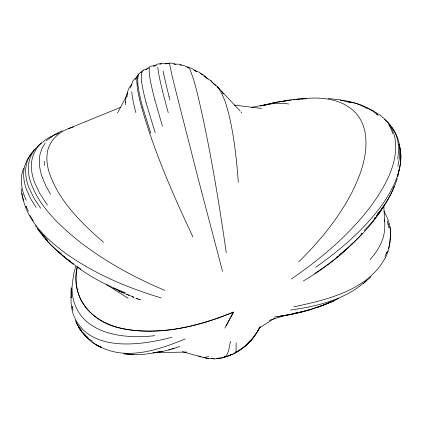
<?xml version="1.0" encoding="UTF-8"?>
<svg xmlns="http://www.w3.org/2000/svg" width="422" height="422" viewBox="0 0 422 422"><rect width="100%" height="100%" fill="white"/><g stroke="black" fill="none" stroke-linecap="round" stroke-linejoin="round"><path stroke-width="0.63" d="M125.592 104.788C125.566 100.584 125.408 95.973 127.724 92.26M71.255 288.062L71.344 297.536M126.996 96.939C127.038 92.323 128.325 87.634 131.854 84.416M127.254 94.343L127.338 93.51M389.849 243.22L388.462 250.478L385.518 257.631M71.234 287.857L70.864 297.521M399.412 168.019L399.523 166.97M399.36 168.542L397.767 176.681M397.698 158.946L398.468 152.331L398.284 144.572M77.078 267.437C69.994 297.542 93.067 323.743 122.063 328.427A142.188 104.403 -41.5 0 0 125.492 329.149C162.153 335.448 199.632 326.037 233.461 312.095L224.852 328.11M77.226 266.904L76.145 276.421A69.63 51.41 -46.5 0 0 78.012 292.346C84.653 316.331 110.306 328.131 133.273 330.326C167.571 333.876 201.953 325.119 233.461 312.095L226.155 325.895M230.602 341.382C228.919 346.583 229.352 355.635 223.148 357.592M149.42 67.62L149.166 71.339L149.831 77.421A67.335 6.314 71.9 0 0 154.874 99.988M389.395 242.74L390.466 236.52L390.329 229.062A57.371 40.501 24.4 0 0 384.22 211.997M397.888 166.273L399.676 156.182L399.623 146.861A61.549 47.1 -31.6 0 0 391.764 127.465M22.435 171.807L23.695 168.088M397.888 174.55C400.198 167.302 401.459 159.611 400.652 152.004M397.297 178.358C393.14 192.258 385.149 204.659 376.202 215.943M130.361 88.145L133.025 80.549L137.187 76.804M75.754 266.366L73.613 274.231L72.12 285.794A63.791 45.386 -52.3 0 0 73.908 301.635C84.004 335.052 125.524 339.146 154.805 335.659M138.864 73.739C135.641 77.358 137.071 82.828 137.266 87.206A67.409 10.186 69.2 0 0 140.742 104.181C153.429 150.116 172.682 193.935 192.949 236.958M388.514 248.605L390.619 239.997L390.619 231.351A56.669 39.578 25.9 0 0 389.706 226.435M394.195 186.482C387.76 203.372 376.377 217.836 364.065 230.845M138.49 74.52L137.699 78.561L137.862 83.82M248.964 341.693L250.715 340.907L251.064 340.116M385.349 257.589C368.068 290.31 327.039 299.768 293.749 306.852M260.131 327.055L260.316 326.649M142.082 71.408L141.291 75.696L141.681 81.915M384.896 256.365L387.517 251.043M259.968 327.177L258.776 329.582L252.535 338.787L249.713 341.604M386.346 253.474L386.953 252.261M117.516 112.969L126.447 96.258M135.383 79.542L137.846 74.931M259.498 327.894L256.46 333.406L249.223 342.49M259.936 327.446L253.965 336.967L249.824 341.445M382.411 208.051C371.365 226.292 355.888 241.389 339.42 254.74M250.715 340.907L251.77 339.256M45.281 142.9L42.142 148.08L40.148 153.888A66.159 39.199 40.7 0 0 42.427 177.794M374.214 218.501L375.005 217.478M377.643 214.081L378.851 212.524M140.906 72.821L142.952 70.379L148.402 68.338M249.413 342.295L239.817 350.35L235.782 352.396M31.434 153.455L27.04 159.959L24.729 165.973A64.144 41.414 34.1 0 0 26.618 189.895L31.033 199.348L36.165 207.487M370.025 259.625C375.459 253.585 380.048 246.696 382.707 238.979C386.447 228.265 384.052 216.818 383.856 205.799M362.097 233.672C348.451 249.217 332.098 262.173 314.833 273.477M361.042 234.105L361.902 233.171M245.783 345.776L248.938 342.4M35.163 148.813C31.186 152.764 28.158 157.712 26.734 163.156A64.334 40.902 35.4 0 0 28.675 187.088L34.003 198.224L40.607 208.162M351.827 243.927L352.628 243.104M139.139 73.47L141.734 71.962M298.765 261.804C319.755 241.22 338.671 218.137 352.196 191.915C361.285 173.495 368.712 152.637 364.961 131.849A67.414 48.192 -50.4 0 0 358.304 116.161C346.399 99.845 324.207 96.627 305.396 98.537M248.816 342.49L243.89 347.364L233.055 354.206L227.352 356.073M187.125 67.372L187.679 66.834L188.36 67.024L190.09 69.667L193.582 79.473A69.809 4.827 79.2 0 1 198.029 96.179C210.109 147.832 218.675 200.239 226.271 252.72M41.351 143.158C37.015 147.157 33.76 152.368 32.341 158.118A65.014 39.995 38.1 0 0 34.425 182.051L39.689 193.313L47.443 205.134M345.903 249.682C332.969 261.698 318.499 271.963 303.355 280.989M366.744 280.561L363.384 283.526M370.975 276.98L363.6 283.041M363.168 283.373C342.933 300.374 316.052 306.383 290.51 310.075M336.925 256.792L337.922 255.969M146.154 69.593L150.332 66.286L155.618 65.421M50.471 137.546L55.904 133.821L62.266 130.783M46.441 140.721L51.479 136.744M44.426 140.595L49.1 137.535L55.809 134.307M315.661 267.311C340.702 249.655 364.402 229.378 382.395 204.38C393.494 188.275 403.543 168.847 400.125 148.681A60.742 46.816 -28.1 0 0 399.006 144.34M291.238 279.069C321.517 258.364 349.965 234.226 371.993 204.696C385.539 185.559 398.827 162.575 394.981 138.221A61.375 46.457 -35.8 0 0 387.987 122.728L384.152 118.524L379.61 114.826L374.398 111.635M245.831 345.739L235.413 353.003L233.609 353.705M258.976 328.205L274.432 318.346M44.373 140.99C36.308 145.885 30.157 154.114 28.707 163.536A63.806 39.921 36.7 0 0 30.152 180.721C38.629 206.427 59.476 225.533 79.98 242.043C105.875 261.983 134.787 277.755 164.87 290.389M56.189 134.634L58.953 132.946M232.322 354.153L228.08 356.284L222.811 357.365M334.989 300.369L324.613 304.774L307.997 310.254M153.492 66.175L158.197 63.859L161.594 63.886M120.813 107.257L68.401 128.652C57.434 132.698 48.171 142.325 47.106 154.32A66.65 38.249 42.7 0 0 48.873 171.464C58.299 200.492 80.977 222.753 103.511 242.239M325.351 304.346L331.143 301.83M332.299 301.324L338.671 298.554M324.866 304.557L317.755 307.3M317.544 307.095C309.743 310.286 301.456 312.106 293.148 313.409M185.163 338.977C159.716 349.363 129.369 360.072 102.657 348.002M318.621 306.873L334.599 300.559M331.196 301.92L332.916 301.245M318.024 307.105L319.486 306.536M223.38 357.671L227.59 356.036M229.394 355.335L232.406 354.169M179.703 346.399L171.817 349.158M154.362 66.154L156.219 65.473M159.938 64.118L162.502 63.179L168.389 63.775M208.711 356.284L205.335 357.35L203.272 357.445L182.415 351.705M143.216 70.231L143.501 70.131M68.401 128.652L73.291 127.001M174.191 348.145L167.513 350.271L159.832 352.096M226.118 356.479L220.247 358.373L217.114 358.426M269.257 320.377L286.127 315.055M169.412 63.02L171.949 75.09A67.33 0.712 75.6 0 0 176.064 91.927L197.433 175.737L222.521 271.33M264.71 104.972L272.865 102.936L283.083 101.269M261.93 105.758L266.356 104.508M168.774 350.023L170.288 349.606M311.083 309.326L295.384 313.535L279.649 316.384M260.158 106.043L276.188 102.541M262.452 105.664L277.998 101.881L291.412 100.088M303.471 311.589L285.356 315.492L275.941 316.859M171.986 337.22C139.988 345.792 86.552 353.188 72.821 312.976A58.014 38.998 -58.9 0 1 71.081 297.267M306.868 310.581L291.433 314.374L278.188 316.563M159.099 351.932L162.18 351.194M133.516 354.301C142.367 355.034 151.25 353.594 159.827 351.452M279.322 101.897L290.178 99.887L298.744 99.017M285.356 315.492L286.691 315.218M219.646 358.014L214.845 358.969L211.174 358.51M251.517 107.357C263.761 105.183 276.262 101.844 288.769 104.018M152.996 353.008L157.496 352.196M158.783 351.964L160.065 351.732M161.352 351.5L162.639 351.268M165.139 63.917L170.852 63.015L175.837 64.281M298.407 99.36L299.704 99.154M277.112 316.78L278.388 316.595M284.37 101.085L286.301 100.811M287.582 100.626L288.87 100.441M293.369 99.792L294.656 99.608M295.943 99.423L300.923 98.774M279.781 316.363L281.21 316.178M297.958 99.381L299.921 99.165M301.883 98.954L303.851 98.743M274.49 317.086L275.809 316.943M301.002 98.954L303.513 98.716M302.748 98.595L306.346 98.321M214.339 358.473L209.054 358.795L204.944 357.539M216.871 358.289L222.563 357.872M300.411 98.938L305.939 98.78M153.967 352.702L186.893 352.043M133.821 354.364L123.662 353.873M208.927 358.42L205.224 358.157M174.001 64.107L179.229 64.202L181.608 65.167M133.489 354.57L128.33 354.274M328.158 98.474L340.127 99.893L350.671 102.752M133.484 354.454L131.242 354.264M180.168 64.962L183.438 65.289L188.803 67.852M340.253 100.056C349.506 101.08 358.763 103.522 366.76 108.412M127.877 354.232L125.223 353.879M234.315 105.078L261.608 108.438M203.473 357.249L204.754 357.46M249.529 341.124L250.204 341.245M348.662 101.755L349.806 101.966M350.381 102.077L351.51 102.309M352.075 102.43C361.67 104.424 370.79 108.749 378.075 115.364M187.046 67.135L191.609 68.322L196.699 71.529M234.627 353.029L235.508 352.781L236.046 350.471L236.151 342.891M161.22 297.932C127.418 287.82 94.407 273.825 65.568 253.279C48.356 240.456 31.202 224.942 24.402 203.926A64.323 44.648 26.5 0 1 23.516 200.387M138.564 299.151L140.199 299.731M135.858 298.164L138.02 298.961M138.759 299.288L140.341 299.868M136.148 298.307L137.714 298.897M132.661 296.935L133.721 297.352M118.16 290.705L129.021 295.289M126.8 294.414L133.758 297.167M367.045 107.937L374.145 111.25M194.115 70.21L199.152 72.246L202.782 75.026M125.265 292.704C106.75 285.494 88.747 276.41 73.238 263.871M132.555 296.866L133.579 297.283M100.842 346.863C94.138 344.246 88.013 339.874 83.872 333.934M101.486 347.612L97.034 345.396L92.149 342.026M113.149 288.12L121.953 292.161M122.375 292.53L123.372 292.995M199.843 356.353L201.278 357.033M194.041 70.363L196.367 71.482M200.445 73.433L203.409 74.958L208.093 79.035M119.895 291.354L120.882 291.829M198.588 355.899L199.068 356.147M101.269 347.596L98.115 345.834M214.049 84.432L215.79 85.334L217.541 86.895L239.97 110.859M376.424 113.993L377.558 114.652M101.085 347.111L102.092 347.744M204.29 76.313L211.243 81.066M106.555 284.613L128.161 298.275M92.218 341.155C86.426 337.632 81.393 332.726 78.286 326.654M96.163 344.526L97.123 345.196M46.842 240.434C53.605 248.347 61.554 255.168 69.973 261.244M68.1 259.878L73.618 263.908M77.585 266.81L80.903 269.231M73.001 264.135L66.159 258.776L58.558 251.892M203.8 75.833L205.329 77.036M206.353 77.843L207.371 78.645M211.448 81.863L216.038 85.481M37.373 228.429C43.614 238.092 51.859 246.306 60.747 253.527M62.029 254.587L58.774 251.902M63.548 255.837L64.561 256.671M384.711 119.463L388.551 123.034A61.733 47.037 -33.4 0 1 398.31 144.567M217.298 87.074L219.24 88.768M86.12 335.791L80.275 329.677L76.087 322.556M87.096 336.672L88.077 337.547M210.858 80.671L214.845 84.843M222.399 92.74L223.702 94.111M240.872 111.819L241.769 112.774M37.648 228.882L47.612 240.213M42.754 234.954L44.152 236.473M81.805 330.553L78.102 325.752L75.258 320.525M45.223 238.493L46.425 239.949M217.541 86.895L221.044 92.012L224.472 99.787A78.408 15.693 85.1 0 1 229.299 116.256C234.289 137.952 236.705 160.138 238.303 182.309M42.965 235.571L43.703 236.547M221.492 91.263L223.438 93.842M35.401 225.849L36.498 227.363M33.312 220.827L29.909 215.468M50.529 194.231L45.866 185.844L42.448 177.799M28.469 211.343L25.974 206.279L26.728 207.809M384.025 211.185L384.606 212.393M77.263 324.529L77.759 325.605M26.233 200.313L24.286 195.697A64.086 42.527 31.5 0 1 22.408 171.796M150.76 133.225L142.736 107.462M155.169 132.693L146.081 102.778M23.5 200.228L21.897 194.336L21.153 188.629M162.444 126.21L154.879 99.998M168.23 112.658L164.095 97.187A67.536 3.925 73.5 0 1 158.667 73.66L157.759 67.383M169.95 100.035L169.022 96.406M73.043 310.175L72.104 306.477L72.41 307.696M23.231 200.392L21.902 193.197M387.549 220.996L388.198 224.741M163.678 73.903L163.108 71.049M384.231 219.498L384.495 221.423M388.024 223.491L388.615 227.843M125.577 101.823L125.582 102.836M142.699 107.404A68.121 10.001 69.4 0 1 137.83 83.762M135.905 112.679A68.855 12.433 67.8 0 1 131.764 91.796M388.704 124.68A61.401 46.346 -36.8 0 1 392.734 133.6M398.975 144.055A61.528 47.422 -28.2 0 1 400.678 151.999M44.69 165.435A65.832 38.207 42 0 1 44.268 161.204M146.107 102.82A67.509 8.688 70.2 0 1 141.697 81.947M169.101 96.627A67.567 2.68 74.3 0 1 163.731 74.077"/></g></svg>
